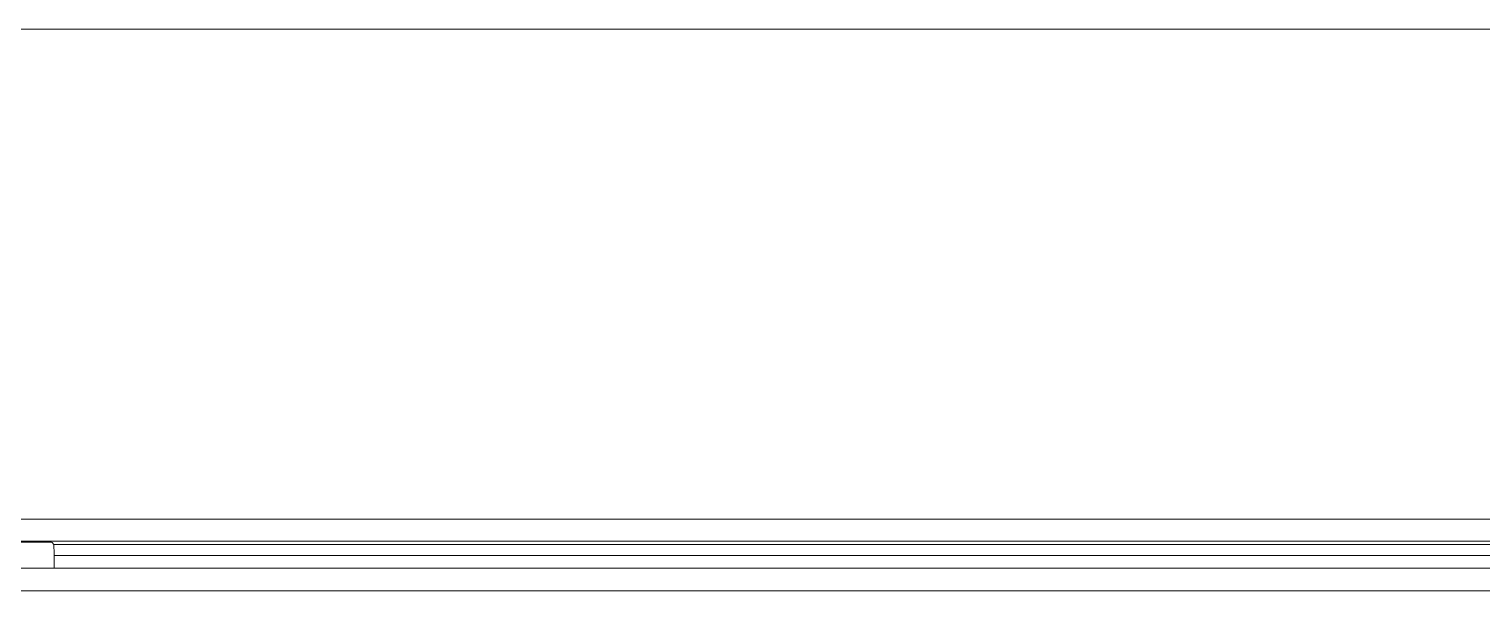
# Model space of a CAD drawing. Header units: inches. Extents: x 3778 to 56227, y -16914 to 35091.
# Drawn here: x 46714.5 to 46779.9, y -10715.5 to -10690.3 of the extents above; entities that cross this region are included whole.
import ezdxf

# ---------------------------------------------------------------- set-up
doc = ezdxf.new("R2010")
doc.units = ezdxf.units.IN
doc.header["$LTSCALE"] = 100
doc.header["$MEASUREMENT"] = 0
doc.layers.add('2-con', color=2, linetype='Continuous')
doc.layers.add('mark-B', color=2, linetype='Continuous', lineweight=20)

# ---------------------------------------------------------------- blocks, each defined once
blk = doc.blocks.new('무풍1way 일반')
at = {"layer": 'mark-B'}
for points, knots in [([(160.622, -334.467), (203.109, -334.467), (245.597, -334.467), (309.328, -334.467), (330.571, -334.467), (373.059, -334.467), (394.302, -334.467), (415.546, -334.467)], [0, 0, 0, 0, 0.5, 0.5, 0.75, 0.75, 1, 1, 1, 1]), ([(415.637, -335.488), (401.879, -335.487), (388.121, -335.487), (318.411, -335.487), (262.459, -335.487), (191.181, -335.487), (175.856, -335.487), (160.531, -335.487)], [0, 0, 0, 0, 0.161789, 0.161789, 0.81978, 0.81978, 1, 1, 1, 1]), ([(164.973, -336.061), (165.308, -336.061), (165.642, -336.061), (167.316, -336.061), (168.655, -336.061), (175.349, -336.061), (180.704, -336.061), (207.481, -336.061), (228.902, -336.061), (304.686, -336.061), (359.049, -336.061), (413.411, -336.061)], [0, 0, 0, 0, 0.004042, 0.004042, 0.020209, 0.020209, 0.084877, 0.084877, 0.34355, 0.34355, 1, 1, 1, 1]), ([(164.973, -336.061), (165.308, -336.061), (165.642, -336.061), (167.316, -336.061), (168.655, -336.061), (175.349, -336.061), (180.704, -336.061), (207.481, -336.061), (228.902, -336.061), (304.686, -336.061), (359.049, -336.061), (413.411, -336.061)], [0, 0, 0, 0, 0.004042, 0.004042, 0.020209, 0.020209, 0.084877, 0.084877, 0.34355, 0.34355, 1, 1, 1, 1]), ([(413.411, -336.061), (413.411, -336.094), (413.411, -336.126), (413.411, -336.174), (413.411, -336.19), (413.411, -336.221), (413.412, -336.236), (413.412, -336.281), (413.412, -336.31), (413.413, -336.351), (413.413, -336.364), (413.413, -336.389), (413.413, -336.401), (413.414, -336.436), (413.414, -336.457), (413.415, -336.485), (413.415, -336.493), (413.416, -336.509), (413.416, -336.523), (413.417, -336.534), (413.417, -336.544), (413.417, -336.549), (413.418, -336.559), (413.419, -336.563), (413.419, -336.563)], [0, 0, 0, 0, 0.125, 0.125, 0.1875, 0.1875, 0.25, 0.25, 0.375, 0.375, 0.4375, 0.4375, 0.5, 0.5, 0.625, 0.625, 0.6875, 0.6875, 0.75, 0.8125, 0.8125, 0.875, 0.875, 1, 1, 1, 1]), ([(413.411, -336.061), (413.411, -336.094), (413.411, -336.126), (413.411, -336.174), (413.411, -336.19), (413.411, -336.221), (413.412, -336.236), (413.412, -336.281), (413.412, -336.31), (413.413, -336.351), (413.413, -336.364), (413.413, -336.389), (413.413, -336.401), (413.414, -336.436), (413.414, -336.457), (413.415, -336.485), (413.415, -336.493), (413.416, -336.509), (413.416, -336.523), (413.417, -336.534), (413.417, -336.544), (413.417, -336.549), (413.418, -336.559), (413.419, -336.563), (413.419, -336.563)], [0, 0, 0, 0, 0.125, 0.125, 0.1875, 0.1875, 0.25, 0.25, 0.375, 0.375, 0.4375, 0.4375, 0.5, 0.5, 0.625, 0.625, 0.6875, 0.6875, 0.75, 0.8125, 0.8125, 0.875, 0.875, 1, 1, 1, 1]), ([(413.524, -336.668), (413.506, -336.65), (413.489, -336.633), (413.454, -336.598), (413.437, -336.581), (413.419, -336.563)], [0, 0, 0, 0, 0.499247, 0.499247, 1, 1, 1, 1]), ([(413.524, -336.668), (413.506, -336.65), (413.489, -336.633), (413.454, -336.598), (413.437, -336.581), (413.419, -336.563)], [0, 0, 0, 0, 0.499247, 0.499247, 1, 1, 1, 1]), ([(413.524, -336.668), (419.275, -336.668), (425.026, -336.668), (436.528, -336.668), (442.279, -336.668), (448.03, -336.668)], [0, 0, 0, 0, 0.5, 0.5, 1, 1, 1, 1]), ([(413.524, -336.668), (419.275, -336.668), (425.026, -336.668), (436.528, -336.668), (442.279, -336.668), (448.03, -336.668)], [0, 0, 0, 0, 0.5, 0.5, 1, 1, 1, 1]), ([(449.654, -337.697), (445.14, -337.697), (435.937, -337.697), (417.354, -337.697), (384.529, -337.697), (337.635, -337.697), (281.363, -337.697), (206.333, -337.697), (112.545, -337.697), (37.515, -337.697), (0, -337.697)], [0, 0, 0, 0, 0.030117, 0.061403, 0.123977, 0.249123, 0.374269, 0.499415, 0.749708, 1, 1, 1, 1]), ([(449.654, -337.697), (445.14, -337.697), (435.937, -337.697), (417.354, -337.697), (384.529, -337.697), (337.635, -337.697), (281.363, -337.697), (206.333, -337.697), (112.545, -337.697), (37.515, -337.697), (0, -337.697)], [0, 0, 0, 0, 0.030117, 0.061403, 0.123977, 0.249123, 0.374269, 0.499415, 0.749708, 1, 1, 1, 1]), ([(0, -359.742), (38.018, -359.742), (114.054, -359.742), (209.1, -359.742), (285.136, -359.742), (342.163, -359.741), (389.686, -359.742), (422.952, -359.741), (441.961, -359.742), (451.465, -359.741), (456.218, -359.742)], [0, 0, 0, 0, 0.25, 0.5, 0.625, 0.75, 0.875, 0.9375, 0.96875, 1, 1, 1, 1]), ([(0, -359.742), (38.018, -359.742), (114.054, -359.742), (209.1, -359.742), (285.136, -359.742), (342.163, -359.741), (389.686, -359.742), (422.952, -359.741), (441.961, -359.742), (451.465, -359.741), (456.218, -359.742)], [0, 0, 0, 0, 0.25, 0.5, 0.625, 0.75, 0.875, 0.9375, 0.96875, 1, 1, 1, 1])]:
    blk.add_open_spline(points, degree=3, knots=knots, dxfattribs=at)
for points in [[(413.411, -335.487), (413.411, -335.679), (413.411, -335.87), (413.411, -336.061)], [(413.411, -335.487), (413.411, -335.679), (413.411, -335.87), (413.411, -336.061)], [(0, -336.712), (149.885, -336.712), (299.769, -336.712), (449.654, -336.712)], [(0, -336.712), (149.885, -336.712), (299.769, -336.712), (449.654, -336.712)], [(413.419, -336.563), (330.601, -336.563), (247.783, -336.563), (164.964, -336.563)], [(413.419, -336.563), (330.601, -336.563), (247.783, -336.563), (164.964, -336.563)]]:
    blk.add_open_spline(points, degree=3, dxfattribs=at)
blk = doc.blocks.new('dpdjzjs')
at = {"layer": 'mark-B', "rotation": 180}
blk.add_blockref('무풍1way 일반', (183099.915, 90780.439), dxfattribs=at)

msp = doc.modelspace()

# ---------------------------------------------------------------- block references
at = {"layer": '2-con'}
msp.add_blockref('dpdjzjs', (-135970.865, -101830.442), dxfattribs=at)

doc.saveas('drawing.dxf')
